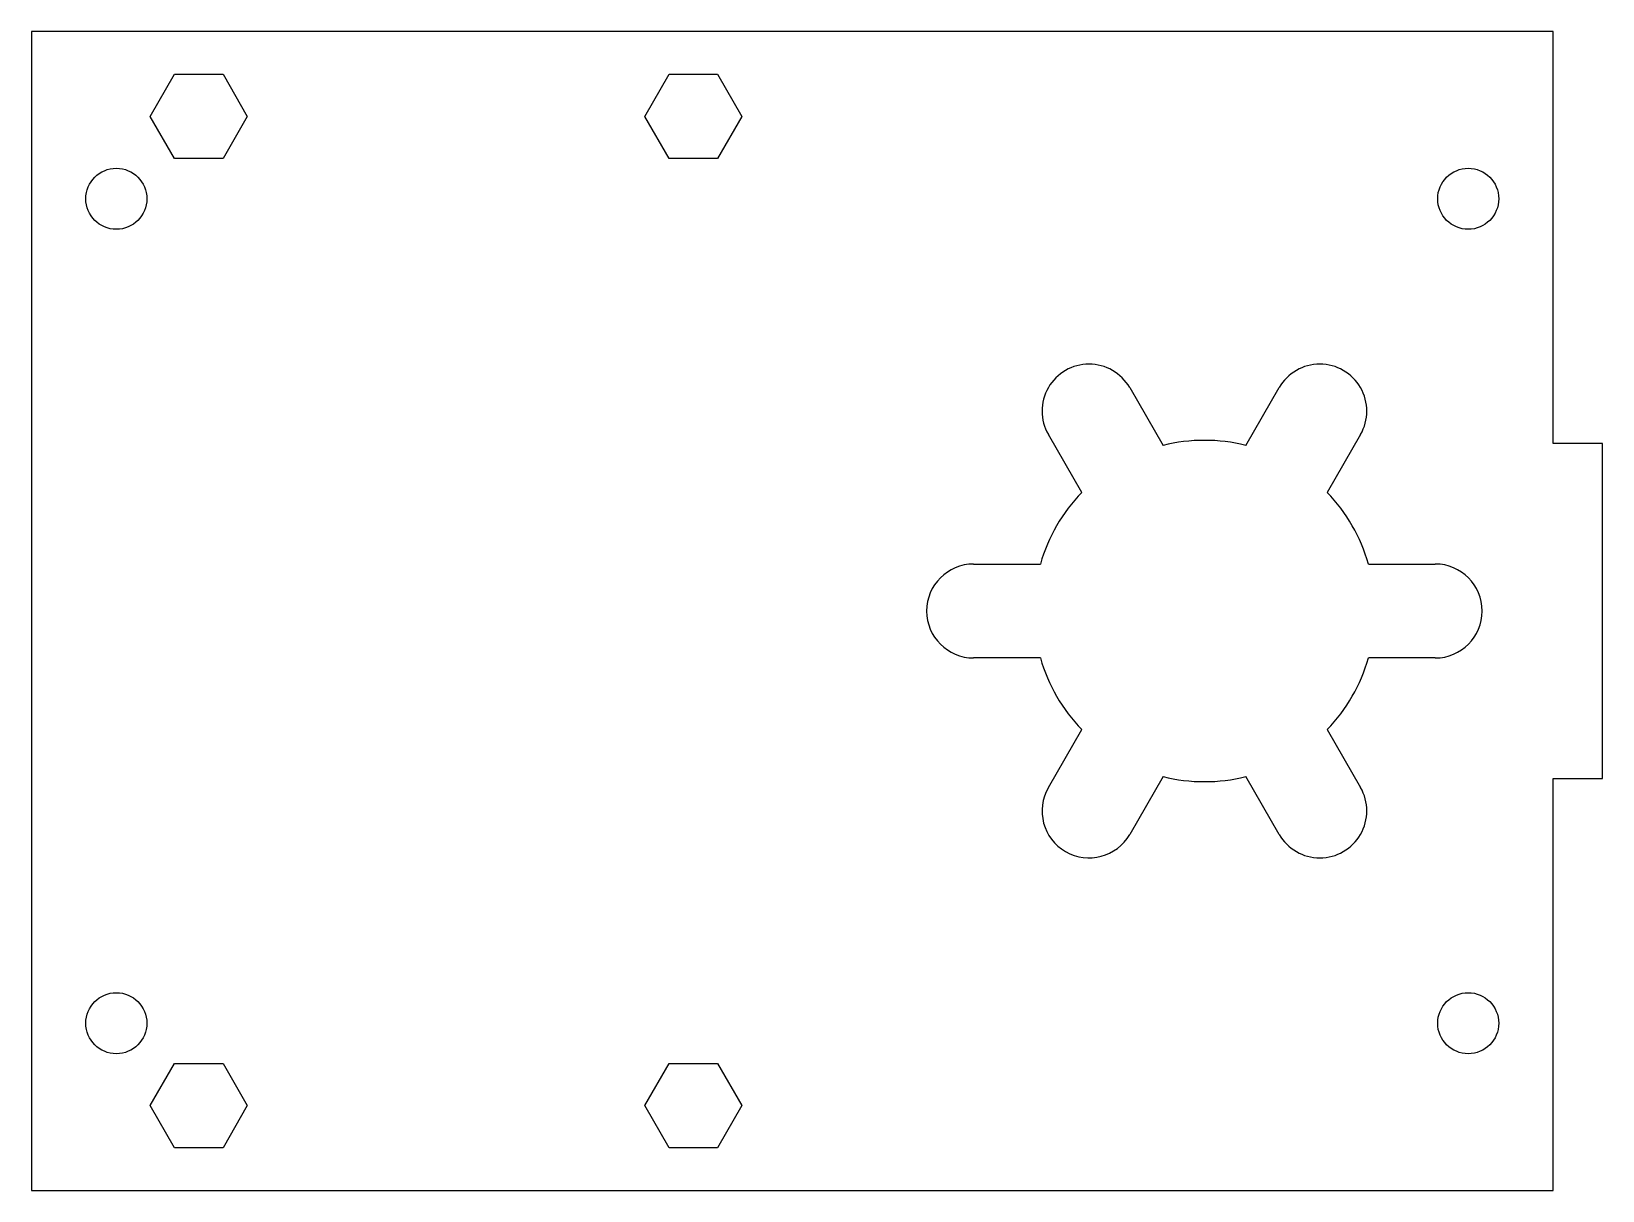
# Model space of a CAD drawing. Header units: millimetres. Extents: x -95.2 to 0.2, y -0.2 to 70.2.
import ezdxf

# ---------------------------------------------------------------- set-up
doc = ezdxf.new("R2010")
doc.units = ezdxf.units.MM
doc.layers.add('CUTOUTS', color=1, linetype='CONTINUOUS')
doc.layers.add('PERIMETER', color=5, linetype='CONTINUOUS')

msp = doc.modelspace()

# ---------------------------------------------------------------- linework, layer by layer
at = {"layer": 'CUTOUTS'}
for p, q in [((-28.532, 48.549), (-26.507, 45.042)), ((-21.493, 45.042), (-19.468, 48.549)), ((-31.443, 42.192), (-33.468, 45.699)), ((-14.532, 45.699), (-16.557, 42.192)), ((-38, 37.85), (-33.95, 37.85)), ((-14.05, 37.85), (-10, 37.85)), ((-33.95, 32.15), (-38, 32.15)), ((-10, 32.15), (-14.05, 32.15)), ((-33.468, 24.301), (-31.443, 27.808)), ((-16.557, 27.808), (-14.532, 24.301)), ((-26.507, 24.958), (-28.532, 21.451)), ((-19.468, 21.451), (-21.493, 24.958))]:
    msp.add_line(p, q, dxfattribs=at)
for points in [[(-83.528, 67.55), (-82.056, 65), (-83.528, 62.45), (-86.472, 62.45), (-87.944, 65), (-86.472, 67.55)], [(-53.528, 67.55), (-52.056, 65), (-53.528, 62.45), (-56.472, 62.45), (-57.944, 65), (-56.472, 67.55)], [(-83.528, 2.45), (-86.472, 2.45), (-87.944, 5), (-86.472, 7.55), (-83.528, 7.55), (-82.056, 5)], [(-53.528, 2.45), (-56.472, 2.45), (-57.944, 5), (-56.472, 7.55), (-53.528, 7.55), (-52.056, 5)]]:
    msp.add_lwpolyline(points, close=True, dxfattribs=at)
for centre in [(-90, 60), (-8, 60), (-90, 10), (-8, 10)]:
    msp.add_circle(centre, 1.85, dxfattribs=at)
for centre, radius, start, end in [((-31, 47.124), 2.85, 30, 210), ((-17, 47.124), 2.85, -30, 150), ((-24, 35), 10.35, 75.98361, 104.01639), ((-24, 35), 10.35, 135.98361, 164.01639), ((-24, 35), 10.35, 15.98361, 44.01639), ((-38, 35), 2.85, 90, 270), ((-10, 35), 2.85, -90, 90), ((-24, 35), 10.35, 195.98361, 224.01639), ((-24, 35), 10.35, 315.98361, 344.01639), ((-24, 35), 10.35, 255.98361, 284.01639), ((-31, 22.876), 2.85, 150, 330), ((-17, 22.876), 2.85, -150, 30)]:
    msp.add_arc(centre, radius, start, end, dxfattribs=at)
at = {"layer": 'PERIMETER'}
msp.add_lwpolyline([(-95.15, -0.15), (-2.85, -0.15), (-2.85, 24.85), (0.15, 24.85), (0.15, 45.15), (-2.85, 45.15), (-2.85, 70.15), (-95.15, 70.15)], close=True, dxfattribs=at)

doc.saveas('drawing.dxf')
